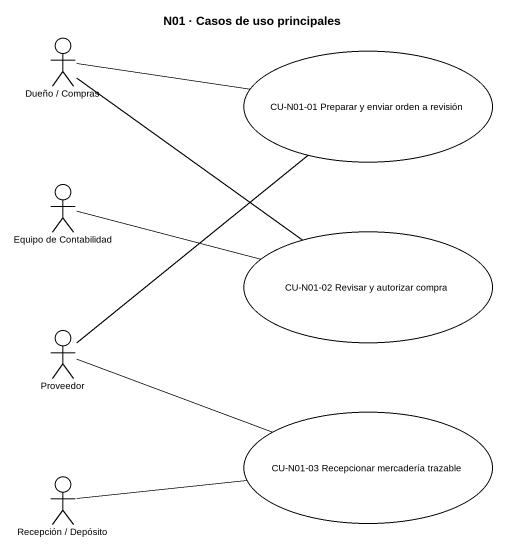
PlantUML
@startuml
title N01 · Casos de uso principales
actor "Dueño / Compras" as Dueño_Compras
usecase "CU-N01-01 Preparar y enviar orden a revisión" as CU_N01_01_Preparar_y_enviar
actor "Equipo de Contabilidad" as Equipo_de_Contabilidad
usecase "CU-N01-02 Revisar y autorizar compra" as CU_N01_02_Revisar_y
actor Proveedor
usecase "CU-N01-03 Recepcionar mercadería trazable" as CU_N01_03_Recepcionar
actor "Recepción / Depósito" as Recepción_Depósito
Dueño_Compras -right- CU_N01_01_Preparar_y_enviar
Dueño_Compras -- CU_N01_02_Revisar_y
Equipo_de_Contabilidad -right- CU_N01_02_Revisar_y
Proveedor -up- CU_N01_01_Preparar_y_enviar
Proveedor -right- CU_N01_03_Recepcionar
Recepción_Depósito -right- CU_N01_03_Recepcionar
@enduml
